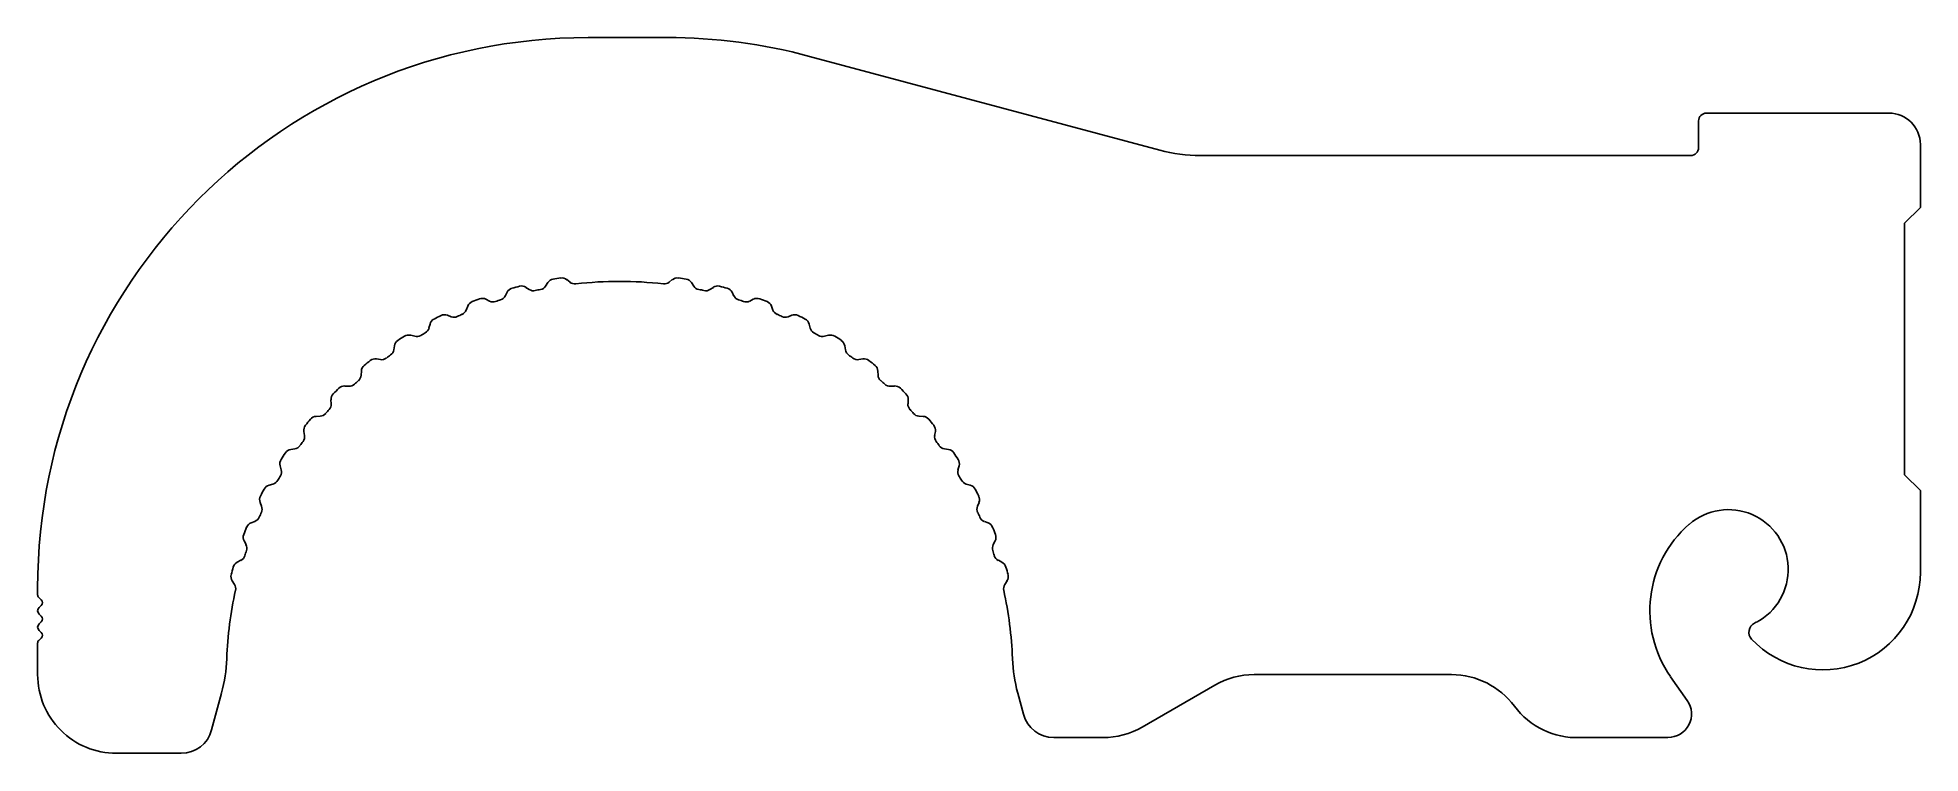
# Model space of a CAD drawing. Extents: x 1591 to 1711, y 2055 to 2100.
import ezdxf

# ---------------------------------------------------------------- set-up
doc = ezdxf.new("R2010")
doc.units = 0
doc.layers.get('0').update_dxf_attribs({"linetype": 'CONTINUOUS'})

msp = doc.modelspace()

# ---------------------------------------------------------------- linework, layer by layer
for p, q in [((1631.34, 2100.22), (1626.32, 2100.22)), ((1662.66, 2093.06), (1640.39, 2099.02)), ((1696.92, 2094.92), (1696.92, 2093.22)), ((1709.02, 2095.42), (1697.42, 2095.42)), ((1662.66, 2093.06), (1662.66, 2093.06)), ((1696.42, 2092.72), (1665.25, 2092.72)), ((1711.02, 2089.42), (1711.02, 2093.42)), ((1710.02, 2088.42), (1711.02, 2089.42)), ((1710.02, 2072.42), (1710.02, 2088.42)), ((1621.05, 2083.79), (1621.17, 2084.03)), ((1622.36, 2084.34), (1622.36, 2084.34)), ((1622.36, 2084.34), (1622.58, 2084.2)), ((1623.6, 2084.42), (1623.75, 2084.64)), ((1624.97, 2084.83), (1624.97, 2084.83)), ((1624.97, 2084.83), (1625.17, 2084.67)), ((1631.47, 2084.67), (1631.67, 2084.83)), ((1632.89, 2084.64), (1633.03, 2084.42)), ((1634.06, 2084.2), (1634.28, 2084.34)), ((1635.47, 2084.03), (1635.59, 2083.79)), ((1618.57, 2082.9), (1618.66, 2083.14)), ((1619.82, 2083.59), (1620.05, 2083.47)), ((1636.59, 2083.47), (1636.82, 2083.59)), ((1637.97, 2083.15), (1638.07, 2082.9)), ((1616.2, 2081.76), (1616.27, 2082.01)), ((1617.37, 2082.57), (1617.61, 2082.47)), ((1639.03, 2082.47), (1639.27, 2082.57)), ((1640.37, 2082.01), (1640.44, 2081.75)), ((1613.96, 2080.37), (1614, 2080.63)), ((1615.04, 2081.3), (1615.29, 2081.23)), ((1641.35, 2081.23), (1641.6, 2081.3)), ((1642.63, 2080.63), (1642.63, 2080.63)), ((1642.63, 2080.63), (1642.68, 2080.37)), ((1612.86, 2079.79), (1612.86, 2079.79)), ((1612.86, 2079.79), (1613.12, 2079.75)), ((1643.53, 2079.75), (1643.78, 2079.79)), ((1610.84, 2078.06), (1611.1, 2078.05)), ((1611.88, 2078.75), (1611.9, 2079.01)), ((1644.74, 2079.02), (1644.76, 2078.75)), ((1645.54, 2078.05), (1645.8, 2078.06)), ((1609.98, 2076.93), (1609.97, 2077.19)), ((1646.67, 2077.19), (1646.66, 2076.93)), ((1609.02, 2076.14), (1609.28, 2076.15)), ((1647.36, 2076.15), (1647.62, 2076.14)), ((1608.28, 2074.92), (1608.24, 2075.18)), ((1648.4, 2075.18), (1648.35, 2074.92)), ((1648.4, 2075.18), (1648.4, 2075.18)), ((1607.41, 2074.03), (1607.67, 2074.07)), ((1607.41, 2074.03), (1607.41, 2074.03)), ((1648.97, 2074.07), (1649.23, 2074.03)), ((1606.8, 2072.74), (1606.74, 2072.99)), ((1649.9, 2073), (1649.83, 2072.74)), ((1711.02, 2071.42), (1710.02, 2072.42)), ((1606.03, 2071.77), (1606.28, 2071.83)), ((1650.36, 2071.83), (1650.61, 2071.77)), ((1711.02, 2066.22), (1711.02, 2071.42)), ((1605.56, 2070.42), (1605.47, 2070.67)), ((1651.17, 2070.67), (1651.08, 2070.42)), ((1604.89, 2069.37), (1605.13, 2069.46)), ((1651.51, 2069.46), (1651.75, 2069.37)), ((1604.57, 2067.99), (1604.45, 2068.22)), ((1652.19, 2068.22), (1652.07, 2067.99)), ((1604.01, 2066.87), (1604.24, 2066.99)), ((1652.4, 2066.99), (1652.63, 2066.87)), ((1591.32, 2065.22), (1591.32, 2064.8)), ((1603.83, 2065.46), (1603.69, 2065.68)), ((1652.95, 2065.68), (1652.81, 2065.46)), ((1652.95, 2065.68), (1652.95, 2065.68)), ((1591.39, 2064.63), (1591.54, 2064.48)), ((1591.54, 2064.12), (1591.41, 2063.99)), ((1591.41, 2063.57), (1591.54, 2063.44)), ((1591.54, 2063.08), (1591.41, 2062.95)), ((1591.41, 2062.53), (1591.54, 2062.4)), ((1591.32, 2061.72), (1591.32, 2059.72)), ((1591.54, 2062.04), (1591.39, 2061.89)), ((1661.55, 2056.39), (1666.16, 2059.05)), ((1668.66, 2059.72), (1681.21, 2059.72)), ((1696.2, 2058.08), (1695.14, 2059.59)), ((1602.38, 2056.2), (1603.01, 2058.55)), ((1653.63, 2058.55), (1653.99, 2057.2)), ((1655.93, 2055.72), (1659.05, 2055.72)), ((1689.36, 2055.72), (1694.97, 2055.72)), ((1596.32, 2054.72), (1600.45, 2054.72))]:
    msp.add_line(p, q)
for centre, radius, start, end in [((1626.32, 2065.22), 35, 90, 180), ((1631.34, 2065.22), 35, 75, 90), ((1697.42, 2094.92), 0.5, 90, 180), ((1709.02, 2093.42), 2, 0.0508, 90), ((1665.25, 2102.72), 10, 255, 270), ((1696.42, 2093.22), 0.5, 270, 0.1173), ((1621.61, 2083.8), 0.5, 105.5617, 153.0432), ((1628.32, 2059.72), 25.5, 104.4383, 105.5617), ((1622.09, 2083.93), 0.5, 57, 104.4383), ((1622.85, 2084.62), 0.5, 237.0603, 282.3852), ((1628.32, 2059.72), 25, 101.6148, 102.3852), ((1623.19, 2084.69), 0.5, 281.6148, 327), ((1624.17, 2084.37), 0.5, 99.5617, 147.0686), ((1628.32, 2059.72), 25.5, 98.4383, 99.5617), ((1624.65, 2084.44), 0.5, 50.9999, 98.4383), ((1625.48, 2085.06), 0.5, 231.0252, 276.3852), ((1628.32, 2059.72), 25, 83.6148, 96.3852), ((1631.16, 2085.06), 0.5, 263.6148, 309.0254), ((1631.99, 2084.44), 0.5, 81.5617, 129.0001), ((1628.32, 2059.72), 25.5, 80.4383, 81.5617), ((1632.47, 2084.37), 0.5, 33.0687, 80.4383), ((1633.45, 2084.69), 0.5, 213, 258.3852), ((1628.32, 2059.72), 25, 77.6148, 78.3852), ((1633.79, 2084.62), 0.5, 257.6148, 303.0603), ((1634.55, 2083.93), 0.5, 75.5617, 123), ((1628.32, 2059.72), 25.5, 74.4383, 75.5617), ((1635.03, 2083.8), 0.5, 27.0433, 74.4383), ((1618.1, 2083.08), 0.5, 293.6148, 339.0489), ((1619.13, 2082.97), 0.5, 111.5617, 159.0479), ((1628.32, 2059.72), 25.5, 110.4383, 111.5617), ((1619.59, 2083.14), 0.5, 63.0728, 110.4383), ((1620.28, 2083.91), 0.5, 243, 288.3852), ((1628.32, 2059.72), 25, 107.6148, 108.3852), ((1620.6, 2084.02), 0.5, 287.6148, 333), ((1636.04, 2084.02), 0.5, 207, 252.3852), ((1628.32, 2059.72), 25, 71.6148, 72.3852), ((1636.36, 2083.91), 0.5, 251.6148, 297), ((1637.05, 2083.14), 0.5, 69.5617, 117.0727), ((1628.32, 2059.72), 25.5, 68.4383, 69.5617), ((1637.51, 2082.97), 0.5, 21.0481, 68.4383), ((1638.53, 2083.08), 0.5, 201.0491, 246.3852), ((1615.72, 2081.88), 0.5, 299.6148, 345.0637), ((1616.75, 2081.88), 0.5, 117.5617, 165.0641), ((1628.32, 2059.72), 25.5, 116.4383, 117.5617), ((1617.19, 2082.1), 0.5, 69.0878, 116.4383), ((1617.79, 2082.94), 0.5, 249, 294.3852), ((1628.32, 2059.72), 25, 113.6148, 114.3852), ((1628.32, 2059.72), 25, 65.6148, 66.3852), ((1638.85, 2082.94), 0.5, 245.6148, 291), ((1639.45, 2082.1), 0.5, 63.5617, 111.0877), ((1628.32, 2059.72), 25.5, 62.4383, 63.5617), ((1639.89, 2081.88), 0.5, 15.0644, 62.4383), ((1640.92, 2081.88), 0.5, 195.0639, 240.3852), ((1614.5, 2080.55), 0.5, 123.5617, 171.0001), ((1628.32, 2059.72), 25.5, 122.4383, 123.5617), ((1614.91, 2080.81), 0.5, 75.1022, 122.4383), ((1615.42, 2081.71), 0.5, 255.0712, 300.3852), ((1628.32, 2059.72), 25, 119.6148, 120.3852), ((1628.32, 2059.72), 25, 59.6148, 60.3852), ((1641.22, 2081.71), 0.5, 239.6148, 285.0707), ((1641.73, 2080.81), 0.5, 57.5617, 105.1017), ((1628.32, 2059.72), 25.5, 56.4383, 57.5617), ((1642.14, 2080.55), 0.5, 8.9999, 56.4383), ((1612.4, 2078.99), 0.5, 129.5617, 177.1093), ((1628.32, 2059.72), 25.5, 128.4383, 129.5617), ((1612.78, 2079.3), 0.5, 80.9999, 128.4383), ((1613.19, 2080.24), 0.5, 261.0782, 306.3852), ((1628.32, 2059.72), 25, 125.6148, 126.3852), ((1613.47, 2080.45), 0.5, 305.6148, 351.0001), ((1643.17, 2080.45), 0.5, 188.9999, 234.3852), ((1628.32, 2059.72), 25, 53.6148, 54.3852), ((1643.45, 2080.24), 0.5, 233.6148, 279.0784), ((1643.86, 2079.3), 0.5, 51.5617, 99.0001), ((1628.32, 2059.72), 25.5, 50.4383, 51.5617), ((1644.24, 2078.99), 0.5, 3.11, 50.4383), ((1610.82, 2077.57), 0.5, 87.0946, 134.4383), ((1611.13, 2078.55), 0.5, 267.0001, 312.3852), ((1628.32, 2059.72), 25, 131.6148, 132.3852), ((1611.38, 2078.78), 0.5, 311.6148, 357.0962), ((1645.25, 2078.78), 0.5, 183.097, 228.3852), ((1628.32, 2059.72), 25, 47.6148, 48.3852), ((1645.51, 2078.55), 0.5, 227.6148, 272.9999), ((1645.82, 2077.57), 0.5, 45.5617, 93.0944), ((1609.48, 2076.91), 0.5, 317.6148, 2.9999), ((1610.47, 2077.22), 0.5, 135.5617, 183.0944), ((1628.32, 2059.72), 25.5, 134.4383, 135.5617), ((1628.32, 2059.72), 25.5, 44.4383, 45.5617), ((1646.17, 2077.22), 0.5, 357.0946, 44.4383), ((1647.15, 2076.91), 0.5, 177.0001, 222.3852), ((1628.32, 2059.72), 25.5, 140.4383, 141.5617), ((1609.05, 2075.64), 0.5, 93.11, 140.4383), ((1609.26, 2076.65), 0.5, 273.097, 318.3852), ((1628.32, 2059.72), 25, 137.6148, 138.3852), ((1628.32, 2059.72), 25, 41.6148, 42.3852), ((1647.38, 2076.65), 0.5, 221.6148, 267.0962), ((1647.59, 2075.64), 0.5, 39.5617, 87.1093), ((1628.32, 2059.72), 25.5, 38.4383, 39.5617), ((1628.32, 2059.72), 25, 143.6148, 144.3852), ((1607.79, 2074.84), 0.5, 323.6148, 9.0784), ((1608.74, 2075.26), 0.5, 141.5617, 189.0001), ((1647.9, 2075.26), 0.5, 350.9999, 38.4383), ((1648.85, 2074.84), 0.5, 171.0782, 216.3852), ((1628.32, 2059.72), 25, 35.6148, 36.3852), ((1607.22, 2073.13), 0.5, 147.5617, 195.1017), ((1628.32, 2059.72), 25.5, 146.4383, 147.5617), ((1607.49, 2073.54), 0.5, 98.9999, 146.4383), ((1607.59, 2074.56), 0.5, 278.9999, 324.3852), ((1649.05, 2074.56), 0.5, 215.6148, 261.0001), ((1649.15, 2073.54), 0.5, 33.5617, 81.0001), ((1628.32, 2059.72), 25.5, 32.4383, 33.5617), ((1649.42, 2073.13), 0.5, 345.1022, 32.4383), ((1606.15, 2072.32), 0.5, 285.0639, 330.3852), ((1628.32, 2059.72), 25, 149.6148, 150.3852), ((1606.32, 2072.61), 0.5, 329.6148, 15.0707), ((1650.32, 2072.61), 0.5, 165.0712, 210.3852), ((1628.32, 2059.72), 25, 29.6148, 30.3852), ((1650.49, 2072.32), 0.5, 209.6148, 255.0637), ((1605.93, 2070.85), 0.5, 153.5617, 201.0877), ((1628.32, 2059.72), 25.5, 152.4383, 153.5617), ((1606.16, 2071.28), 0.5, 105.0644, 152.4383), ((1650.48, 2071.28), 0.5, 27.5617, 75.0641), ((1628.32, 2059.72), 25.5, 26.4383, 27.5617), ((1650.7, 2070.85), 0.5, 339.0878, 26.4383), ((1604.95, 2069.93), 0.5, 291.0491, 336.3852), ((1628.32, 2059.72), 25, 155.6148, 156.3852), ((1605.09, 2070.24), 0.5, 335.6148, 21), ((1651.54, 2070.24), 0.5, 159, 204.3852), ((1628.32, 2059.72), 25, 23.6148, 24.3852), ((1651.68, 2069.93), 0.5, 203.6148, 249.0489), ((1698.82, 2066.41), 3.8, 297.7939, 131.0823), ((1604.89, 2068.45), 0.5, 159.5617, 207.0727), ((1628.32, 2059.72), 25.5, 158.4383, 159.5617), ((1605.07, 2068.9), 0.5, 111.0481, 158.4383), ((1651.57, 2068.9), 0.5, 21.5617, 69.0479), ((1628.32, 2059.72), 25.5, 20.4383, 21.5617), ((1651.75, 2068.45), 0.5, 333.0728, 20.4383), ((1701.12, 2063.78), 7.3, 131.0823, 215), ((1604.02, 2067.43), 0.5, 297, 342.3852), ((1628.32, 2059.72), 25, 161.6148, 162.3852), ((1604.12, 2067.76), 0.5, 341.6148, 27), ((1652.52, 2067.76), 0.5, 153, 198.3852), ((1628.32, 2059.72), 25, 17.6148, 18.3852), ((1652.62, 2067.43), 0.5, 197.6148, 243), ((1604.11, 2065.95), 0.5, 165.5617, 213), ((1628.32, 2059.72), 25.5, 164.4383, 165.5617), ((1604.24, 2066.42), 0.5, 117.0433, 164.4383), ((1652.4, 2066.42), 0.5, 15.5617, 63.0432), ((1628.32, 2059.72), 25.5, 14.4383, 15.5617), ((1652.53, 2065.95), 0.5, 327, 14.4383), ((1704.82, 2066.22), 6.2, 223.1032, 0.0289), ((1628.32, 2059.72), 25, 167.6148, 177.6669), ((1603.41, 2065.18), 0.5, 347.6148, 33.0603), ((1653.23, 2065.18), 0.5, 147.0603, 192.3852), ((1628.32, 2059.72), 25, 2.3331, 12.3852), ((1591.57, 2064.8), 0.25, 180, 225), ((1591.62, 2063.78), 0.3, 135, 225), ((1591.37, 2064.3), 0.25, 315, 45), ((1591.62, 2062.74), 0.3, 135, 225), ((1591.37, 2063.26), 0.25, 315, 45), ((1700.76, 2062.42), 0.642, 116.7487, 223.1032), ((1697.17, 2069.54), 7.33, 296.7487, 297.7939), ((1591.57, 2061.72), 0.25, 135, 180), ((1591.37, 2062.22), 0.25, 315, 45), ((1593.35, 2061.14), 10, 345.0088, 357.6669), ((1663.29, 2061.14), 10, 182.3331, 195.0087), ((1596.32, 2059.72), 5, 180, 270.0121), ((1668.66, 2054.72), 5, 90, 120), ((1681.21, 2054.72), 5, 36.8541, 90), ((1689.21, 2060.71), 5, 216.8541, 271.7036), ((1694.97, 2057.22), 1.5, 270, 35.0825), ((1655.93, 2057.72), 2, 195, 270), ((1600.45, 2056.72), 2, 270.0192, 345.0502), ((1659.05, 2060.72), 5, 270, 300)]:
    msp.add_arc(centre, radius, start, end)

doc.saveas('drawing.dxf')
